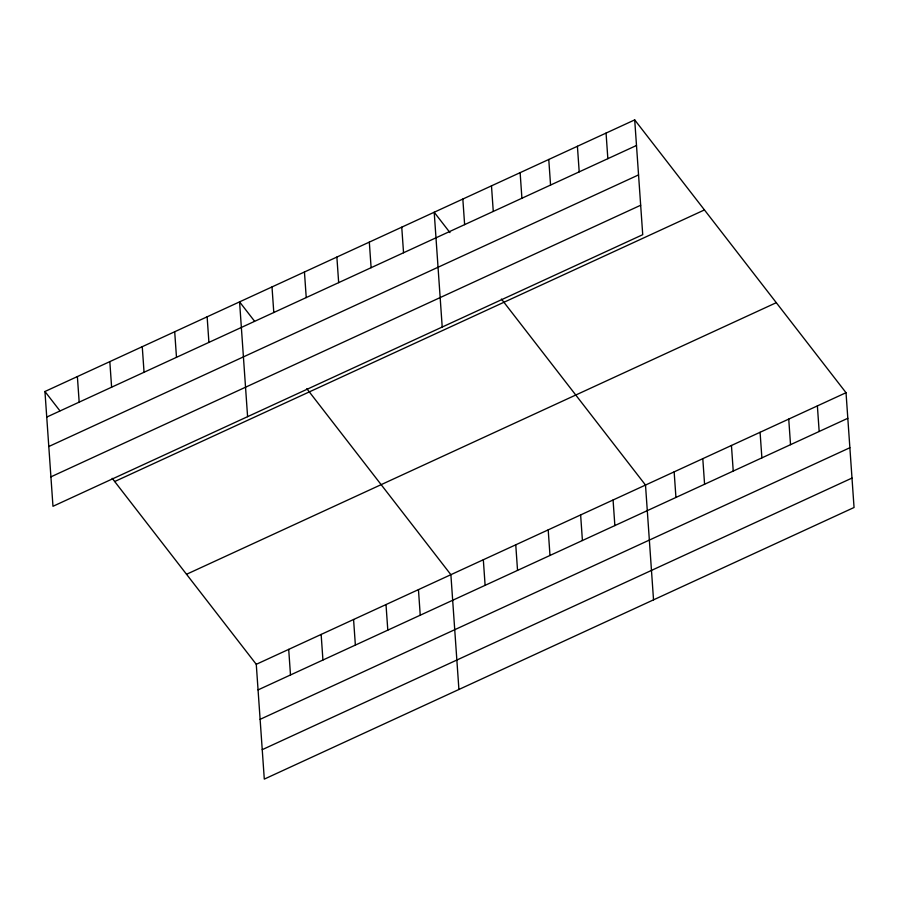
<?xml version="1.0" encoding="UTF-8"?>
<svg xmlns="http://www.w3.org/2000/svg" width="899" height="899" viewBox="0 0 899 899"><rect width="100%" height="100%" fill="white"/><g stroke="black" fill="none" stroke-linecap="round" stroke-linejoin="round"><path stroke-width="1.35" d="M634.705 119.893L642.729 234.684L52.974 506.294L44.95 391.503L634.705 119.893L846.026 392.706L854.05 507.497L264.295 779.107L256.271 664.316L112.195 478.313M46.737 417.08L636.492 145.481M48.793 446.522L638.548 174.912M50.917 476.852L640.672 205.242M114.69 481.527L704.445 209.928M186.531 574.281L776.286 302.682M256.271 664.316L846.026 392.706M258.058 689.904L847.813 418.293M260.114 719.335L849.87 447.736M262.238 749.665L851.994 478.066M449.961 232.605L434.195 212.243L442.218 327.034M501.428 299.052L645.504 485.055L653.528 599.847M254.518 321.157L239.572 301.873L247.596 416.664M306.817 388.683L450.882 574.686L458.917 689.477M44.95 391.503L59.896 410.787M817.382 405.899L819.169 431.486M788.738 419.091L790.524 444.679M760.082 432.284L761.88 457.872M731.438 445.477L733.236 471.065M702.793 458.67L704.58 484.258M674.149 471.863L675.936 497.45M606.061 133.086L607.848 158.673M613.073 499.99L614.86 525.578M577.416 146.279L579.203 171.866M580.63 514.936L582.417 540.513M548.772 159.471L550.559 185.048M548.199 529.871L549.986 555.458M520.128 172.664L521.914 198.241M491.483 185.857L493.27 211.434M515.756 544.805L517.543 570.393M462.839 199.05L464.626 224.626M483.325 559.751L485.112 585.328M401.752 227.177L403.539 252.765M418.451 589.62L420.238 615.208M369.32 242.112L371.107 267.7M386.008 604.566L387.806 630.143M336.878 257.058L338.665 282.634M353.577 619.501L355.363 645.089M304.446 271.992L306.233 297.58M321.145 634.436L322.932 660.023M272.004 286.927L273.79 312.515M288.703 649.381L290.489 674.958M207.13 316.808L208.916 342.395M174.698 331.742L176.485 357.33M142.256 346.688L144.054 372.265M109.824 361.623L111.611 387.211M77.381 376.557L79.179 402.145"/></g></svg>
